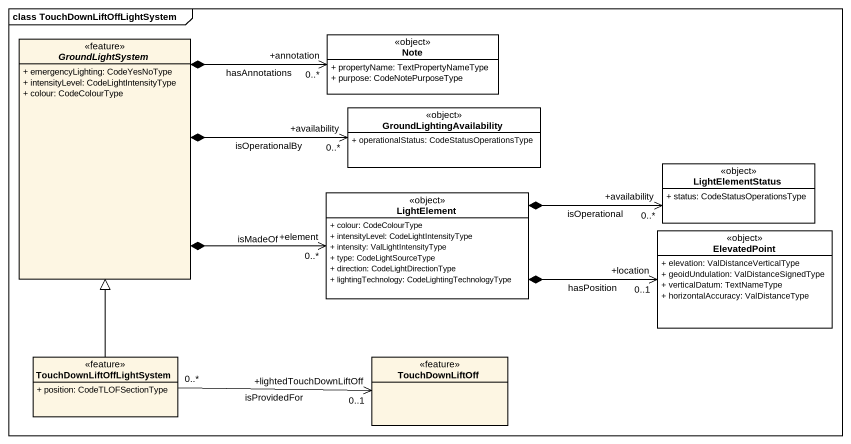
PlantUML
@startuml
mainframe class TouchDownLiftOffLightSystem
hide circle
hide empty members
skinparam classAttributeIconSize 0
abstract class GroundLightSystem <<feature>> {
  + emergencyLighting: CodeYesNoType
  + intensityLevel: CodeLightIntensityType
  + colour: CodeColourType
}
class "Note" as Note_ <<object>> #FFFFFF {
  + propertyName: TextPropertyNameType
  + purpose: CodeNotePurposeType
}
class GroundLightingAvailability <<object>> #FFFFFF {
  + operationalStatus: CodeStatusOperationsType
}
class LightElementStatus <<object>> #FFFFFF {
  + status: CodeStatusOperationsType
}
class LightElement <<object>> #FFFFFF {
  + colour: CodeColourType
  + intensityLevel: CodeLightIntensityType
  + intensity: ValLightIntensityType
  + type: CodeLightSourceType
  + direction: CodeLightDirectionType
  + lightingTechnology: CodeLightingTechnologyType
}
class ElevatedPoint <<object>> #FFFFFF {
  + elevation: ValDistanceVerticalType
  + geoidUndulation: ValDistanceSignedType
  + verticalDatum: TextNameType
  + horizontalAccuracy: ValDistanceType
}
class TouchDownLiftOffLightSystem <<feature>> {
  + position: CodeTLOFSectionType
}
class TouchDownLiftOff <<feature>>
GroundLightSystem *-right-> "+annotation\n0..*" Note_ : hasAnnotations
GroundLightSystem *-right-> "+availability\n0..*" GroundLightingAvailability : isOperationalBy
GroundLightSystem *-right-> "+element\n0..*" LightElement : isMadeOf
LightElement *-right-> "+availability\n0..*" LightElementStatus : isOperational
LightElement *-right-> "+location\n0..1" ElevatedPoint : hasPosition
TouchDownLiftOffLightSystem -up-|> GroundLightSystem
TouchDownLiftOffLightSystem "0..*" -right-> "+lightedTouchDownLiftOff\n0..1" TouchDownLiftOff : isProvidedFor
@enduml
